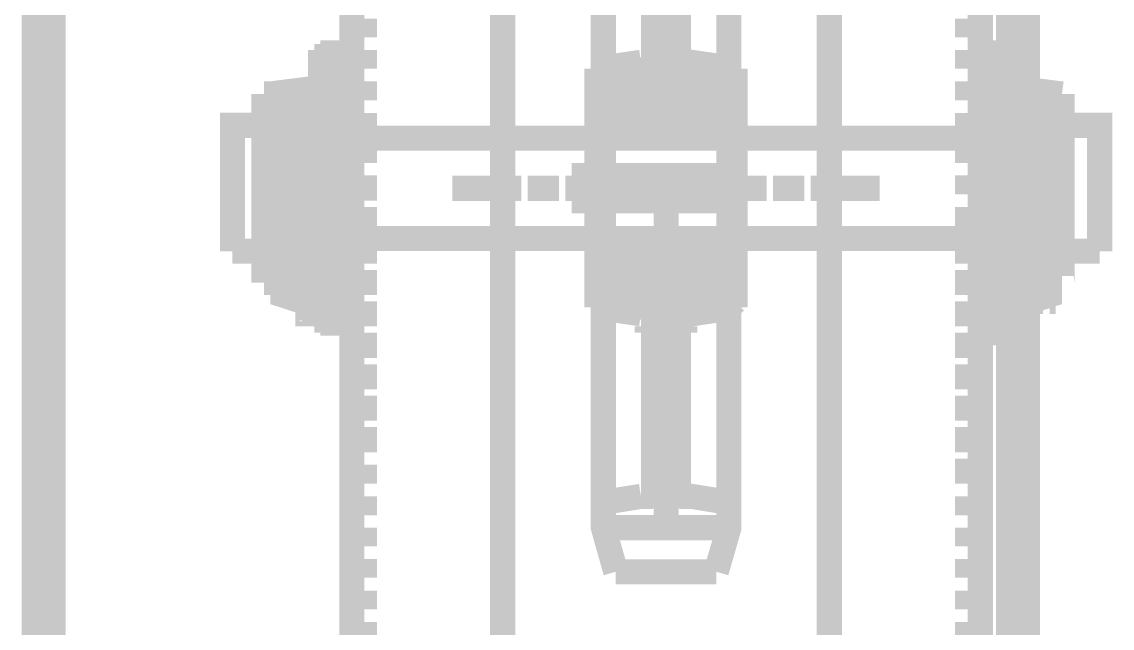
# Model space of a CAD drawing. Extents: x 0.4 to 11.4, y 0.4 to 16.2.
# Drawn here: x 3.4836 to 3.7728, y 10.0694 to 10.2303 of the extents above; entities that cross this region are included whole.
import ezdxf

# ---------------------------------------------------------------- set-up
doc = ezdxf.new("R2010")
doc.units = 0
doc.header["$MEASUREMENT"] = 0

msp = doc.modelspace()

# ---------------------------------------------------------------- linework, layer by layer
at = {"color": 0}
for points, const_width in [([(3.48942, 12.6895), (3.48942, 4.64947)], 0.01167), ([(3.74778, 12.6895), (3.74778, 5.34446)], 0.01167), ([(3.57113, 8.70443), (3.57113, 10.3578)], 0.00667), ([(3.61111, 8.70942), (3.61111, 10.3578)], 0.00667), ([(3.73779, 8.70443), (3.73779, 10.3578)], 0.00667), ([(3.69775, 8.70942), (3.69775, 10.3544)], 0.00667), ([(3.63781, 10.2761), (3.64111, 10.2878), (3.63781, 10.2761), (3.63781, 10.2178)], 0.00667), ([(3.66775, 10.2878), (3.67111, 10.2761), (3.67111, 10.2178)], 0.00667), ([(3.67111, 10.2761), (3.67111, 10.2178)], 0.00667), ([(3.64779, 10.2678), (3.64947, 10.2678), (3.6511, 10.2661), (3.6511, 10.2211), (3.64947, 10.2195), (3.64779, 10.2195)], 0.00667), ([(3.65776, 10.2211), (3.65776, 10.2661)], 0.00667), ([(3.65776, 10.2661), (3.65776, 10.2211), (3.65944, 10.2195), (3.66114, 10.2195), (3.67279, 10.2178)], 0.00667), ([(3.57443, 10.2261), (3.57443, 10.2311)], 0.00667), ([(3.73443, 10.2261), (3.73443, 10.2311)], 0.00667), ([(3.65776, 10.2261), (3.63612, 10.2044)], 0.00667), ([(3.56278, 10.1495), (3.56278, 10.2228)], 0.00667), ([(3.56278, 10.2228), (3.57113, 10.2228)], 0.005), ([(3.56446, 10.2244), (3.56446, 10.1478)], 0.00667), ([(3.57113, 10.1478), (3.57113, 10.2244)], 0.00667), ([(3.57443, 10.2178), (3.57443, 10.2228)], 0.00667), ([(3.65776, 10.2228), (3.63612, 10.2011)], 0.00667), ([(3.73443, 10.2178), (3.73443, 10.2228)], 0.00667), ([(3.74447, 10.1478), (3.73779, 10.1478), (3.73779, 10.2244)], 0.00667), ([(3.7461, 10.2228), (3.73779, 10.2228)], 0.005), ([(3.74447, 10.2244), (3.74447, 10.1478)], 0.00667), ([(3.7461, 10.1495), (3.7461, 10.2228)], 0.00667), ([(3.56944, 10.2128), (3.56944, 10.2195)], 0.00667), ([(3.64611, 10.2195), (3.63612, 10.2094)], 0.00667), ([(3.63612, 10.2178), (3.64779, 10.2195)], 0.00667), ([(3.65944, 10.2195), (3.64111, 10.2011)], 0.00667), ([(3.66444, 10.2195), (3.64611, 10.2011)], 0.00667), ([(3.66114, 10.2195), (3.67279, 10.2178)], 0.00667), ([(3.73942, 10.2128), (3.73942, 10.2195)], 0.00667), ([(3.56614, 10.2178), (3.56614, 10.1545), (3.57113, 10.1545)], 0.00667), ([(3.57113, 10.2178), (3.57113, 10.1545)], 0.00667), ([(3.63612, 10.2078), (3.63612, 10.2178)], 0.00667), ([(3.63943, 10.2178), (3.63612, 10.2145)], 0.00667), ([(3.66943, 10.2178), (3.6511, 10.2011)], 0.00667), ([(3.67279, 10.2178), (3.65608, 10.2011)], 0.00667), ([(3.67279, 10.2078), (3.67279, 10.2178)], 0.00667), ([(3.67279, 10.2078), (3.67279, 10.2178)], 0.00667), ([(3.73779, 10.2178), (3.73779, 10.1545), (3.74278, 10.1545), (3.74278, 10.2178)], 0.00667), ([(3.56776, 10.2145), (3.56776, 10.2078)], 0.00667), ([(3.57443, 10.2094), (3.57443, 10.2145)], 0.00667), ([(3.73443, 10.2094), (3.73443, 10.2145)], 0.00667), ([(3.7411, 10.2145), (3.7411, 10.2078)], 0.00667), ([(3.54943, 10.2111), (3.54779, 10.2111)], 0.00667), ([(3.54779, 10.2111), (3.54779, 10.1611)], 0.00667), ([(3.56278, 10.2128), (3.54943, 10.2111)], 0.00667), ([(3.54943, 10.2111), (3.54943, 10.1611)], 0.00667), ([(3.56278, 10.2111), (3.57113, 10.2111)], 0.00667), ([(3.56278, 10.2111), (3.56446, 10.2111)], 0.00667), ([(3.67279, 10.2128), (3.66114, 10.2011)], 0.00667), ([(3.7461, 10.2111), (3.73779, 10.2111)], 0.00667), ([(3.7411, 10.2111), (3.7461, 10.2094), (3.74946, 10.2094), (3.75108, 10.2094)], 0.00667), ([(3.7461, 10.2111), (3.74447, 10.2111)], 0.00667), ([(3.7461, 10.2128), (3.75944, 10.2111)], 0.00667), ([(3.54943, 10.2094), (3.54779, 10.2094)], 0.00667), ([(3.55111, 10.2094), (3.54943, 10.2094), (3.54943, 10.2094)], 0.00667), ([(3.54943, 10.2094), (3.54943, 10.2028)], 0.00667), ([(3.54943, 10.2094), (3.54943, 10.2061)], 0.00667), ([(3.55447, 10.2094), (3.55111, 10.2094)], 0.00667), ([(3.55111, 10.2028), (3.55111, 10.2094)], 0.00667), ([(3.55447, 10.2094), (3.55111, 10.2094)], 0.00667), ([(3.55111, 10.2094), (3.55111, 10.2044)], 0.00667), ([(3.55111, 10.2094), (3.55111, 10.2044)], 0.00667), ([(3.55946, 10.2061), (3.55778, 10.2061), (3.55778, 10.2078), (3.5561, 10.2078), (3.55447, 10.2078), (3.55447, 10.2061), (3.55279, 10.2061), (3.55111, 10.2061)], 0.00667), ([(3.5561, 10.2078), (3.55447, 10.2078), (3.55447, 10.2061), (3.55279, 10.2061), (3.55279, 10.2044)], 0.00667), ([(3.5561, 10.2078), (3.5561, 10.2061), (3.5561, 10.2044), (3.5561, 10.2028), (3.5561, 10.2011)], 0.00667), ([(3.56776, 10.2094), (3.56278, 10.2094), (3.55778, 10.2094)], 0.00667), ([(3.56108, 10.2094), (3.55778, 10.2094)], 0.00667), ([(3.55778, 10.2028), (3.55946, 10.2028), (3.55946, 10.2044), (3.55946, 10.2061), (3.55778, 10.2078)], 0.00667), ([(3.56278, 10.2094), (3.56108, 10.2094)], 0.00667), ([(3.56108, 10.2094), (3.56108, 10.2044)], 0.00667), ([(3.56278, 10.2094), (3.56446, 10.2094)], 0.00667), ([(3.56278, 10.2094), (3.56278, 10.2044)], 0.00667), ([(3.56944, 10.2044), (3.56944, 10.2094)], 0.00667), ([(3.63612, 10.1545), (3.63612, 10.1644), (3.63612, 10.2078)], 0.00667), ([(3.67279, 10.2078), (3.66613, 10.2011)], 0.00667), ([(3.67279, 10.1545), (3.67279, 10.1644), (3.67279, 10.2078)], 0.00667), ([(3.73942, 10.2044), (3.73942, 10.2094)], 0.00667), ([(3.7461, 10.2094), (3.74447, 10.2094)], 0.00667), ([(3.7461, 10.2094), (3.75108, 10.2094)], 0.00667), ([(3.7461, 10.2094), (3.7461, 10.2044)], 0.00667), ([(3.7461, 10.2094), (3.7461, 10.2044)], 0.00667), ([(3.74946, 10.2028), (3.74946, 10.2044), (3.74946, 10.2061), (3.74946, 10.2078)], 0.00667), ([(3.74946, 10.2061), (3.74946, 10.2078), (3.75108, 10.2078), (3.75276, 10.2078), (3.75444, 10.2078), (3.75444, 10.2061), (3.75613, 10.2061), (3.75776, 10.2061)], 0.00667), ([(3.75276, 10.2094), (3.75444, 10.2094), (3.75776, 10.2094)], 0.00667), ([(3.75276, 10.2094), (3.75444, 10.2094), (3.75776, 10.2094)], 0.00667), ([(3.75276, 10.2078), (3.75444, 10.2078), (3.75444, 10.2061), (3.75613, 10.2061), (3.75613, 10.2044)], 0.00667), ([(3.75276, 10.2078), (3.75276, 10.2061), (3.75276, 10.2044), (3.75276, 10.2028), (3.75276, 10.2011)], 0.00667), ([(3.75776, 10.2094), (3.75944, 10.2094), (3.75944, 10.2094)], 0.00667), ([(3.75776, 10.2028), (3.75776, 10.2094)], 0.00667), ([(3.75776, 10.2094), (3.75776, 10.2044)], 0.00667), ([(3.75776, 10.2094), (3.75776, 10.2044)], 0.00667), ([(3.75944, 10.2094), (3.75944, 10.2028)], 0.00667), ([(3.75944, 10.2094), (3.75944, 10.2061)], 0.00667), ([(3.54943, 10.2044), (3.54943, 10.1977)], 0.00667), ([(3.55111, 10.2061), (3.55111, 10.1994)], 0.00667), ([(3.55111, 10.2061), (3.55111, 10.1994)], 0.00667), ([(3.55111, 10.2044), (3.55111, 10.2028)], 0.00667), ([(3.55279, 10.2061), (3.55279, 10.1994)], 0.00667), ([(3.5561, 10.2044), (3.55447, 10.2044), (3.55447, 10.2028), (3.55279, 10.2028), (3.55279, 10.2011)], 0.00667), ([(3.55279, 10.2044), (3.55279, 10.2028), (3.55447, 10.2028), (3.55447, 10.2011), (3.5561, 10.2011)], 0.00667), ([(3.55946, 10.2044), (3.55778, 10.2044), (3.5561, 10.2044), (3.55447, 10.2044), (3.55279, 10.2044)], 0.00667), ([(3.5561, 10.2044), (3.5561, 10.2028), (3.5561, 10.2011), (3.5561, 10.1994)], 0.00667), ([(3.56108, 10.2061), (3.55946, 10.2061)], 0.00667), ([(3.55946, 10.2061), (3.55946, 10.1994)], 0.00667), ([(3.56278, 10.2061), (3.56108, 10.2061)], 0.00667), ([(3.56108, 10.2061), (3.56108, 10.1994)], 0.00667), ([(3.56108, 10.2061), (3.56108, 10.1994)], 0.00667), ([(3.56278, 10.2028), (3.56108, 10.2044)], 0.00667), ([(3.56776, 10.2061), (3.56776, 10.1994)], 0.00667), ([(3.57443, 10.2011), (3.57443, 10.2061)], 0.00667), ([(3.73443, 10.2011), (3.73443, 10.2061)], 0.00667), ([(3.7411, 10.2061), (3.7411, 10.1994)], 0.00667), ([(3.7461, 10.2061), (3.74778, 10.2061)], 0.00667), ([(3.7461, 10.2028), (3.74778, 10.2044)], 0.00667), ([(3.74778, 10.2061), (3.74946, 10.2061)], 0.00667), ([(3.74778, 10.2061), (3.74778, 10.1994)], 0.00667), ([(3.74778, 10.2061), (3.74778, 10.1994)], 0.00667), ([(3.74946, 10.2061), (3.74946, 10.1994)], 0.00667), ([(3.74946, 10.2044), (3.75108, 10.2044), (3.75276, 10.2044)], 0.00667), ([(3.75276, 10.2044), (3.75444, 10.2044), (3.75444, 10.2028), (3.75613, 10.2028), (3.75613, 10.2011)], 0.00667), ([(3.75276, 10.2044), (3.75276, 10.2028), (3.75276, 10.2011), (3.75276, 10.1994), (3.75276, 10.1977)], 0.00667), ([(3.75613, 10.2044), (3.75613, 10.2028), (3.75444, 10.2028), (3.75444, 10.2011), (3.75276, 10.2011)], 0.00667), ([(3.75444, 10.2044), (3.75613, 10.2044)], 0.00667), ([(3.75613, 10.2061), (3.75613, 10.1994)], 0.00667), ([(3.75776, 10.2061), (3.75776, 10.1994)], 0.00667), ([(3.75776, 10.2061), (3.75776, 10.1994)], 0.00667), ([(3.75776, 10.2044), (3.75776, 10.2028)], 0.00667), ([(3.75944, 10.2044), (3.75944, 10.1977)], 0.00667), ([(3.54779, 10.2028), (3.53944, 10.2028), (3.53944, 10.1694), (3.53944, 10.2028)], 0.00667), ([(3.55111, 10.2028), (3.54779, 10.2028)], 0.00667), ([(3.55279, 10.2028), (3.55111, 10.2028)], 0.00667), ([(3.56108, 10.2028), (3.55946, 10.2028), (3.55778, 10.2028), (3.55778, 10.2011), (3.5561, 10.2011), (3.55447, 10.2011), (3.55447, 10.2028), (3.55279, 10.2028)], 0.00667), ([(3.55279, 10.2028), (3.55279, 10.1961)], 0.00667), ([(3.55778, 10.1977), (3.55946, 10.1994), (3.55946, 10.2011), (3.55946, 10.2028), (3.55778, 10.2028)], 0.00667), ([(3.55946, 10.2028), (3.55946, 10.1961)], 0.00667), ([(3.56614, 10.2028), (3.56614, 10.2028), (3.56278, 10.2028)], 0.00667), ([(3.56614, 10.2028), (3.56614, 10.1961)], 0.00667), ([(3.56614, 10.2028), (3.56614, 10.1961)], 0.00667), ([(3.67279, 10.2028), (3.66943, 10.2011)], 0.00667), ([(3.74278, 10.2028), (3.74278, 10.2028), (3.7461, 10.2028)], 0.00667), ([(3.74278, 10.2028), (3.74278, 10.1961)], 0.00667), ([(3.74278, 10.2028), (3.74278, 10.1961)], 0.00667), ([(3.74778, 10.2028), (3.74946, 10.2028), (3.75108, 10.2011), (3.75276, 10.2011), (3.75444, 10.2011), (3.75444, 10.2028)], 0.00667), ([(3.74946, 10.1977), (3.74946, 10.1994), (3.74946, 10.2011), (3.74946, 10.2028)], 0.00667), ([(3.74946, 10.2028), (3.74946, 10.1961)], 0.00667), ([(3.75444, 10.2028), (3.75776, 10.2028)], 0.00667), ([(3.75444, 10.2028), (3.75444, 10.1961)], 0.00667), ([(3.75776, 10.2028), (3.75944, 10.2028)], 0.00667), ([(3.75944, 10.2028), (3.76942, 10.2028), (3.76942, 10.1694), (3.76942, 10.2028)], 0.00667), ([(3.53944, 10.1994), (3.53944, 10.1961)], 0.00667), ([(3.55111, 10.1994), (3.54779, 10.1994)], 0.00667), ([(3.54943, 10.1994), (3.54943, 10.1928)], 0.00667), ([(3.55111, 10.2011), (3.55111, 10.1961)], 0.00667), ([(3.55111, 10.2011), (3.55111, 10.1961)], 0.00667), ([(3.55111, 10.1928), (3.55111, 10.1994)], 0.00667), ([(3.55279, 10.2011), (3.55279, 10.1994), (3.55447, 10.1994), (3.55447, 10.1977), (3.5561, 10.1977)], 0.00667), ([(3.55946, 10.2011), (3.55778, 10.2011), (3.5561, 10.2011), (3.55447, 10.2011), (3.55279, 10.2011)], 0.00667), ([(3.55946, 10.1994), (3.55447, 10.1994)], 0.00667), ([(3.56108, 10.2011), (3.56108, 10.1961)], 0.00667), ([(3.56108, 10.1994), (3.7461, 10.1994)], 0.00667), ([(3.56278, 10.1961), (3.56278, 10.2011)], 0.00667), ([(3.56278, 10.2011), (3.56278, 10.1961)], 0.00667), ([(3.56278, 10.2011), (3.56278, 10.1961)], 0.00667), ([(3.56278, 10.1994), (3.56446, 10.1994)], 0.00667), ([(3.56614, 10.1994), (3.56278, 10.1994)], 0.00667), ([(3.56614, 10.1994), (3.56614, 10.1961)], 0.00667), ([(3.56944, 10.1961), (3.56944, 10.2011)], 0.00667), ([(3.63276, 10.1994), (3.63276, 10.1961)], 0.00667), ([(3.63781, 10.1711), (3.63612, 10.1711), (3.63612, 10.1994), (3.63781, 10.2011)], 0.00667), ([(3.67279, 10.2011), (3.63612, 10.2011)], 0.00667), ([(3.67111, 10.2011), (3.63781, 10.2011)], 0.00667), ([(3.63781, 10.1711), (3.63781, 10.2011)], 0.00667), ([(3.67111, 10.1711), (3.67279, 10.1711), (3.67279, 10.1994), (3.67111, 10.2011)], 0.00667), ([(3.67111, 10.1711), (3.67111, 10.2011)], 0.00667), ([(3.73942, 10.1961), (3.73942, 10.2011)], 0.00667), ([(3.74278, 10.1994), (3.74278, 10.1961)], 0.00667), ([(3.7461, 10.2011), (3.74447, 10.2011)], 0.00667), ([(3.7461, 10.1961), (3.7461, 10.2011)], 0.00667), ([(3.7461, 10.2011), (3.7461, 10.1961)], 0.00667), ([(3.7461, 10.2011), (3.7461, 10.1961)], 0.00667), ([(3.7461, 10.2011), (3.7461, 10.1961)], 0.00667), ([(3.74946, 10.2011), (3.75108, 10.2011), (3.75276, 10.2011)], 0.00667), ([(3.75613, 10.2011), (3.75613, 10.1994), (3.75444, 10.1994), (3.75444, 10.1977), (3.75276, 10.1977)], 0.00667), ([(3.75444, 10.2011), (3.75613, 10.2011)], 0.00667), ([(3.75776, 10.2011), (3.75776, 10.1961)], 0.00667), ([(3.75776, 10.2011), (3.75776, 10.1961)], 0.00667), ([(3.75776, 10.1928), (3.75776, 10.1994)], 0.00667), ([(3.75944, 10.1994), (3.75944, 10.1928)], 0.00667), ([(3.54943, 10.1961), (3.54943, 10.1928)], 0.00667), ([(3.55111, 10.1977), (3.55111, 10.1911)], 0.00667), ([(3.55111, 10.1977), (3.55111, 10.1911)], 0.00667), ([(3.55279, 10.1977), (3.55279, 10.1911)], 0.00667), ([(3.55946, 10.1977), (3.55946, 10.1911)], 0.00667), ([(3.56108, 10.1977), (3.56108, 10.1911)], 0.00667), ([(3.56108, 10.1977), (3.56108, 10.1911)], 0.00667), ([(3.56776, 10.1977), (3.56776, 10.1911)], 0.00667), ([(3.57443, 10.1928), (3.57443, 10.1977)], 0.00667), ([(3.73443, 10.1928), (3.73443, 10.1977)], 0.00667), ([(3.7411, 10.1977), (3.7411, 10.1911)], 0.00667), ([(3.74778, 10.1977), (3.74778, 10.1911)], 0.00667), ([(3.74778, 10.1977), (3.74778, 10.1911)], 0.00667), ([(3.74946, 10.1977), (3.74946, 10.1911)], 0.00667), ([(3.75276, 10.1961), (3.75276, 10.1944), (3.75276, 10.1928), (3.75276, 10.1911)], 0.00667), ([(3.75613, 10.1977), (3.75613, 10.1911)], 0.00667), ([(3.75776, 10.1977), (3.75776, 10.1911)], 0.00667), ([(3.75776, 10.1977), (3.75776, 10.1911)], 0.00667), ([(3.75944, 10.1961), (3.75944, 10.1928)], 0.00667), ([(3.53944, 10.1928), (3.53944, 10.1878)], 0.00667), ([(3.5561, 10.1878), (3.5561, 10.1928), (3.54779, 10.1928)], 0.00667), ([(3.55111, 10.1928), (3.55111, 10.1878)], 0.00667), ([(3.55111, 10.1928), (3.55111, 10.1878)], 0.00667), ([(3.5561, 10.1944), (3.55447, 10.1944), (3.55279, 10.1928), (3.55279, 10.1911)], 0.00667), ([(3.55279, 10.1928), (3.55279, 10.1878)], 0.00667), ([(3.5561, 10.1944), (3.5561, 10.1928), (3.5561, 10.1911)], 0.00667), ([(3.55778, 10.1895), (3.55946, 10.1895), (3.55946, 10.1911), (3.55946, 10.1928), (3.55946, 10.1944), (3.55778, 10.1944)], 0.00667), ([(3.55946, 10.1928), (3.55946, 10.1878)], 0.00667), ([(3.56108, 10.1928), (3.56108, 10.1878)], 0.00667), ([(3.56278, 10.1878), (3.56278, 10.1928)], 0.00667), ([(3.56278, 10.1928), (3.56278, 10.1878)], 0.00667), ([(3.56278, 10.1928), (3.56278, 10.1878)], 0.00667), ([(3.56614, 10.1928), (3.56614, 10.1878)], 0.00667), ([(3.56614, 10.1928), (3.56614, 10.1878)], 0.00667), ([(3.56614, 10.1928), (3.56614, 10.1878)], 0.00667), ([(3.56944, 10.1878), (3.56944, 10.1928)], 0.00667), ([(3.63276, 10.1928), (3.63276, 10.1878)], 0.00667), ([(3.73942, 10.1878), (3.73942, 10.1928)], 0.00667), ([(3.74278, 10.1928), (3.74278, 10.1878)], 0.00667), ([(3.74278, 10.1928), (3.74278, 10.1878)], 0.00667), ([(3.74278, 10.1928), (3.74278, 10.1878)], 0.00667), ([(3.7461, 10.1878), (3.7461, 10.1928)], 0.00667), ([(3.7461, 10.1928), (3.7461, 10.1878)], 0.00667), ([(3.7461, 10.1928), (3.7461, 10.1878)], 0.00667), ([(3.7461, 10.1928), (3.7461, 10.1878)], 0.00667), ([(3.74946, 10.1895), (3.74946, 10.1911), (3.74946, 10.1928), (3.74946, 10.1944)], 0.00667), ([(3.74946, 10.1928), (3.74946, 10.1878)], 0.00667), ([(3.75276, 10.1944), (3.75444, 10.1944), (3.75444, 10.1928), (3.75613, 10.1928), (3.75613, 10.1911)], 0.00667), ([(3.75276, 10.1878), (3.75276, 10.1928), (3.75944, 10.1928)], 0.00667), ([(3.75444, 10.1928), (3.75444, 10.1878)], 0.00667), ([(3.75776, 10.1928), (3.75776, 10.1878)], 0.00667), ([(3.75776, 10.1928), (3.75776, 10.1878)], 0.00667), ([(3.55279, 10.1911), (3.55279, 10.1895), (3.55447, 10.1895), (3.5561, 10.1878)], 0.00667), ([(3.55946, 10.1911), (3.55778, 10.1911), (3.5561, 10.1911), (3.55447, 10.1911), (3.55279, 10.1911)], 0.00667), ([(3.74946, 10.1911), (3.75108, 10.1911), (3.75276, 10.1911)], 0.00667), ([(3.75613, 10.1911), (3.75444, 10.1895), (3.75276, 10.1895), (3.75276, 10.1878)], 0.00667), ([(3.75444, 10.1911), (3.75613, 10.1911)], 0.00667), ([(3.55111, 10.1895), (3.55111, 10.1828)], 0.00667), ([(3.55111, 10.1895), (3.55111, 10.1828)], 0.00667), ([(3.55279, 10.1895), (3.55279, 10.1828)], 0.00667), ([(3.55447, 10.1895), (3.55447, 10.1761)], 0.00667), ([(3.5561, 10.1895), (3.5561, 10.1878)], 0.00667), ([(3.55946, 10.1895), (3.55946, 10.1828)], 0.00667), ([(3.56108, 10.1895), (3.56108, 10.1828)], 0.00667), ([(3.56108, 10.1895), (3.56108, 10.1828)], 0.00667), ([(3.56776, 10.1895), (3.56776, 10.1828)], 0.00667), ([(3.57443, 10.1828), (3.57443, 10.1895)], 0.00667), ([(3.63612, 10.1895), (3.67279, 10.1895)], 0.00667), ([(3.73443, 10.1845), (3.73443, 10.1895)], 0.00667), ([(3.7411, 10.1895), (3.7411, 10.1828)], 0.00667), ([(3.74778, 10.1895), (3.74778, 10.1828)], 0.00667), ([(3.74778, 10.1895), (3.74778, 10.1828)], 0.00667), ([(3.74946, 10.1895), (3.74946, 10.1828)], 0.00667), ([(3.75613, 10.1895), (3.75613, 10.1828)], 0.00667), ([(3.75776, 10.1895), (3.75776, 10.1828)], 0.00667), ([(3.75776, 10.1895), (3.75776, 10.1828)], 0.00667), ([(3.53944, 10.1845), (3.53944, 10.1795)], 0.00667), ([(3.55111, 10.1845), (3.55111, 10.1795)], 0.00667), ([(3.55111, 10.1845), (3.55111, 10.1795)], 0.00667), ([(3.55279, 10.1845), (3.55279, 10.1795)], 0.00667), ([(3.5561, 10.1795), (3.5561, 10.1845)], 0.00667), ([(3.5561, 10.1845), (3.5561, 10.1828), (3.5561, 10.1811), (3.5561, 10.1795), (3.5561, 10.1778), (3.5561, 10.1761)], 0.00667), ([(3.55946, 10.1845), (3.55946, 10.1795)], 0.00667), ([(3.56108, 10.1845), (3.56108, 10.1795)], 0.00667), ([(3.56278, 10.1795), (3.56278, 10.1845)], 0.00667), ([(3.56278, 10.1845), (3.56278, 10.1795)], 0.00667), ([(3.56278, 10.1845), (3.56278, 10.1795)], 0.00667), ([(3.56614, 10.1845), (3.56614, 10.1795)], 0.00667), ([(3.56614, 10.1845), (3.56614, 10.1795)], 0.00667), ([(3.56614, 10.1845), (3.56614, 10.1795)], 0.00667), ([(3.56944, 10.1795), (3.56944, 10.1845)], 0.00667), ([(3.59776, 10.1861), (3.60113, 10.1861), (3.60275, 10.1861), (3.60444, 10.1861), (3.60612, 10.1861), (3.60781, 10.1861)], 0.00667), ([(3.60943, 10.1861), (3.61111, 10.1861), (3.61279, 10.1861)], 0.00667), ([(3.61442, 10.1861), (3.6161, 10.1861)], 0.00667), ([(3.61778, 10.1861), (3.61947, 10.1861), (3.6211, 10.1861), (3.62278, 10.1861), (3.62446, 10.1861), (3.62608, 10.1861)], 0.00667), ([(3.62776, 10.1861), (3.62944, 10.1861)], 0.00667), ([(3.63113, 10.1861), (3.62944, 10.1861)], 0.00667), ([(3.63113, 10.1861), (3.63276, 10.1861), (3.63444, 10.1861)], 0.00667), ([(3.64111, 10.1861), (3.63781, 10.1861), (3.63612, 10.1861), (3.63276, 10.1861)], 0.00667), ([(3.63276, 10.1845), (3.63276, 10.1795)], 0.00667), ([(3.64442, 10.1861), (3.64279, 10.1861)], 0.00667), ([(3.66276, 10.1861), (3.65944, 10.1861), (3.65776, 10.1861), (3.65446, 10.1861), (3.6511, 10.1861), (3.64947, 10.1861), (3.64611, 10.1861)], 0.00667), ([(3.65446, 10.1845), (3.65446, 10.1861)], 0.00667), ([(3.66613, 10.1861), (3.66444, 10.1861)], 0.00667), ([(3.67611, 10.1861), (3.67279, 10.1861), (3.67111, 10.1861), (3.66775, 10.1861)], 0.00667), ([(3.67779, 10.1861), (3.67611, 10.1861), (3.67443, 10.1861)], 0.00667), ([(3.67947, 10.1861), (3.67779, 10.1861)], 0.00667), ([(3.6811, 10.1861), (3.67947, 10.1861)], 0.00667), ([(3.69114, 10.1861), (3.68946, 10.1861), (3.68778, 10.1861), (3.68608, 10.1861), (3.68446, 10.1861), (3.68278, 10.1861)], 0.00667), ([(3.69444, 10.1861), (3.69276, 10.1861)], 0.00667), ([(3.69943, 10.1861), (3.69775, 10.1861), (3.69613, 10.1861)], 0.00667), ([(3.7111, 10.1861), (3.70779, 10.1861), (3.70611, 10.1861), (3.70443, 10.1861), (3.70281, 10.1861), (3.70111, 10.1861)], 0.00667), ([(3.73942, 10.1795), (3.73942, 10.1845)], 0.00667), ([(3.74278, 10.1845), (3.74278, 10.1795)], 0.00667), ([(3.74278, 10.1845), (3.74278, 10.1795)], 0.00667), ([(3.74278, 10.1845), (3.74278, 10.1795)], 0.00667), ([(3.7461, 10.1795), (3.7461, 10.1845)], 0.00667), ([(3.7461, 10.1845), (3.7461, 10.1795)], 0.00667), ([(3.7461, 10.1845), (3.7461, 10.1795)], 0.00667), ([(3.7461, 10.1845), (3.7461, 10.1795)], 0.00667), ([(3.74946, 10.1845), (3.74946, 10.1795)], 0.00667), ([(3.75276, 10.1795), (3.75276, 10.1845)], 0.00667), ([(3.75276, 10.1845), (3.75276, 10.1828), (3.75444, 10.1828), (3.75613, 10.1811)], 0.00667), ([(3.75276, 10.1845), (3.75276, 10.1828), (3.75276, 10.1811), (3.75276, 10.1795), (3.75276, 10.1778), (3.75276, 10.1761)], 0.00667), ([(3.75444, 10.1845), (3.75444, 10.1795)], 0.00667), ([(3.75776, 10.1845), (3.75776, 10.1795)], 0.00667), ([(3.75776, 10.1845), (3.75776, 10.1795)], 0.00667), ([(3.5561, 10.1828), (3.55447, 10.1828), (3.55279, 10.1828), (3.55279, 10.1811), (3.55279, 10.1795)], 0.00667), ([(3.55778, 10.1778), (3.55946, 10.1778), (3.55946, 10.1795), (3.55946, 10.1811), (3.55946, 10.1828), (3.55778, 10.1828)], 0.00667), ([(3.63612, 10.1828), (3.67279, 10.1828)], 0.00667), ([(3.65446, 10.1744), (3.65446, 10.1778), (3.65446, 10.1795), (3.65446, 10.1828)], 0.00667), ([(3.74946, 10.1778), (3.74946, 10.1795), (3.74946, 10.1811), (3.74946, 10.1828)], 0.00667), ([(3.5561, 10.1795), (3.54779, 10.1795)], 0.00667), ([(3.54943, 10.1795), (3.54943, 10.1728)], 0.00667), ([(3.54943, 10.1795), (3.54943, 10.1761)], 0.00667), ([(3.55111, 10.1811), (3.55111, 10.1744)], 0.00667), ([(3.55111, 10.1811), (3.55111, 10.1744)], 0.00667), ([(3.55111, 10.1728), (3.55111, 10.1795)], 0.00667), ([(3.55279, 10.1811), (3.55279, 10.1744)], 0.00667), ([(3.55279, 10.1795), (3.55279, 10.1778), (3.55447, 10.1778), (3.5561, 10.1778), (3.5561, 10.1761)], 0.00667), ([(3.55946, 10.1795), (3.55778, 10.1795), (3.5561, 10.1795), (3.55447, 10.1795), (3.55279, 10.1795)], 0.00667), ([(3.55946, 10.1811), (3.55946, 10.1744)], 0.00667), ([(3.56108, 10.1811), (3.56108, 10.1744)], 0.00667), ([(3.56108, 10.1811), (3.56108, 10.1744)], 0.00667), ([(3.56776, 10.1811), (3.56776, 10.1744)], 0.00667), ([(3.57443, 10.1744), (3.57443, 10.1811)], 0.00667), ([(3.73443, 10.1761), (3.73443, 10.1811)], 0.00667), ([(3.7411, 10.1811), (3.7411, 10.1744)], 0.00667), ([(3.74778, 10.1811), (3.74778, 10.1744)], 0.00667), ([(3.74778, 10.1811), (3.74778, 10.1744)], 0.00667), ([(3.74946, 10.1811), (3.75108, 10.1811), (3.75276, 10.1811)], 0.00667), ([(3.74946, 10.1811), (3.74946, 10.1744)], 0.00667), ([(3.75613, 10.1811), (3.75613, 10.1795), (3.75444, 10.1778), (3.75276, 10.1778)], 0.00667), ([(3.75276, 10.1795), (3.75944, 10.1795)], 0.00667), ([(3.75444, 10.1811), (3.75613, 10.1811)], 0.00667), ([(3.75613, 10.1811), (3.75613, 10.1744)], 0.00667), ([(3.75776, 10.1811), (3.75776, 10.1744)], 0.00667), ([(3.75776, 10.1811), (3.75776, 10.1744)], 0.00667), ([(3.75776, 10.1728), (3.75776, 10.1795)], 0.00667), ([(3.75944, 10.1795), (3.75944, 10.1728)], 0.00667), ([(3.75944, 10.1795), (3.75944, 10.1761)], 0.00667), ([(3.53944, 10.1761), (3.53944, 10.1728)], 0.00667), ([(3.55111, 10.1761), (3.55111, 10.1711)], 0.00667), ([(3.55111, 10.1761), (3.55111, 10.1711)], 0.00667), ([(3.55279, 10.1761), (3.55279, 10.1694)], 0.00667), ([(3.55946, 10.1761), (3.55946, 10.1694)], 0.00667), ([(3.56108, 10.1761), (3.56108, 10.1711)], 0.00667), ([(3.56278, 10.1711), (3.56278, 10.1761)], 0.00667), ([(3.56278, 10.1761), (3.56278, 10.1711)], 0.00667), ([(3.56278, 10.1761), (3.56278, 10.1711)], 0.00667), ([(3.56614, 10.1761), (3.56614, 10.1694)], 0.00667), ([(3.56614, 10.1761), (3.56614, 10.1694)], 0.00667), ([(3.56614, 10.1761), (3.56614, 10.1728)], 0.00667), ([(3.56944, 10.1711), (3.56944, 10.1761)], 0.00667), ([(3.63276, 10.1761), (3.63276, 10.1728)], 0.00667), ([(3.73942, 10.1711), (3.73942, 10.1761)], 0.00667), ([(3.74278, 10.1761), (3.74278, 10.1694)], 0.00667), ([(3.74278, 10.1761), (3.74278, 10.1694)], 0.00667), ([(3.74278, 10.1761), (3.74278, 10.1728)], 0.00667), ([(3.7461, 10.1711), (3.7461, 10.1761)], 0.00667), ([(3.7461, 10.1761), (3.7461, 10.1711)], 0.00667), ([(3.7461, 10.1761), (3.7461, 10.1711)], 0.00667), ([(3.7461, 10.1761), (3.7461, 10.1711)], 0.00667), ([(3.74946, 10.1761), (3.74946, 10.1694)], 0.00667), ([(3.75444, 10.1761), (3.75444, 10.1694)], 0.00667), ([(3.75776, 10.1761), (3.75776, 10.1711)], 0.00667), ([(3.75776, 10.1761), (3.75776, 10.1711)], 0.00667), ([(3.54779, 10.1728), (3.55111, 10.1728)], 0.00667), ([(3.54943, 10.1744), (3.54943, 10.1678)], 0.00667), ([(3.55111, 10.1728), (3.55111, 10.1661)], 0.00667), ([(3.55111, 10.1728), (3.55111, 10.1661)], 0.00667), ([(3.5561, 10.1744), (3.55447, 10.1744), (3.55447, 10.1728), (3.55279, 10.1728), (3.55279, 10.1711)], 0.00667), ([(3.55279, 10.1728), (3.55279, 10.1661)], 0.00667), ([(3.55447, 10.1728), (3.55946, 10.1728)], 0.00667), ([(3.5561, 10.1744), (3.5561, 10.1728), (3.5561, 10.1711), (3.5561, 10.1694)], 0.00667), ([(3.55778, 10.1678), (3.55946, 10.1694), (3.55946, 10.1711), (3.55946, 10.1728), (3.55778, 10.1728)], 0.00667), ([(3.55946, 10.1728), (3.55946, 10.1661)], 0.00667), ([(3.56108, 10.1728), (3.56108, 10.1661)], 0.00667), ([(3.56108, 10.1728), (3.56108, 10.1661)], 0.00667), ([(3.56278, 10.1728), (3.74778, 10.1728)], 0.00667), ([(3.56278, 10.1728), (3.56614, 10.1728)], 0.00667), ([(3.56776, 10.1728), (3.56776, 10.1661)], 0.00667), ([(3.57443, 10.1661), (3.57443, 10.1728)], 0.00667), ([(3.65446, 10.1711), (3.65446, 10.1728)], 0.00667), ([(3.73443, 10.1661), (3.73443, 10.1728)], 0.00667), ([(3.7411, 10.1728), (3.7411, 10.1661)], 0.00667), ([(3.74778, 10.1728), (3.74778, 10.1661)], 0.00667), ([(3.74778, 10.1728), (3.74778, 10.1661)], 0.00667), ([(3.74946, 10.1678), (3.74946, 10.1694), (3.74946, 10.1711), (3.74946, 10.1728)], 0.00667), ([(3.74946, 10.1728), (3.74946, 10.1661)], 0.00667), ([(3.75276, 10.1744), (3.75444, 10.1744), (3.75444, 10.1728), (3.75613, 10.1728), (3.75613, 10.1711)], 0.00667), ([(3.75276, 10.1744), (3.75276, 10.1728), (3.75276, 10.1711), (3.75276, 10.1694), (3.75276, 10.1678)], 0.00667), ([(3.75613, 10.1728), (3.75613, 10.1661)], 0.00667), ([(3.75776, 10.1728), (3.75776, 10.1661)], 0.00667), ([(3.75776, 10.1728), (3.75776, 10.1661)], 0.00667), ([(3.75944, 10.1744), (3.75944, 10.1678)], 0.00667), ([(3.55946, 10.1694), (3.55778, 10.1694), (3.55778, 10.1711), (3.5561, 10.1711), (3.55447, 10.1711), (3.55447, 10.1694), (3.55279, 10.1694), (3.55111, 10.1694)], 0.00667), ([(3.55279, 10.1711), (3.55279, 10.1694), (3.55447, 10.1694), (3.55447, 10.1678), (3.5561, 10.1678)], 0.00667), ([(3.55946, 10.1711), (3.55778, 10.1711), (3.5561, 10.1711), (3.55447, 10.1711), (3.55279, 10.1711)], 0.00667), ([(3.5561, 10.1711), (3.55447, 10.1711), (3.55447, 10.1694), (3.55279, 10.1694), (3.55279, 10.1678)], 0.00667), ([(3.5561, 10.1711), (3.5561, 10.1694)], 0.00667), ([(3.56278, 10.1711), (3.56446, 10.1711)], 0.00667), ([(3.63612, 10.1711), (3.67279, 10.1711)], 0.00667), ([(3.6511, 10.1711), (3.63612, 10.1561)], 0.00667), ([(3.64611, 10.1711), (3.63612, 10.1611)], 0.00667), ([(3.64111, 10.1711), (3.63612, 10.1661)], 0.00667), ([(3.67111, 10.1711), (3.63781, 10.1711)], 0.00667), ([(3.65608, 10.1711), (3.63781, 10.1545)], 0.00667), ([(3.65944, 10.1711), (3.64279, 10.1545)], 0.00667), ([(3.66444, 10.1711), (3.64611, 10.1528)], 0.00667), ([(3.66943, 10.1711), (3.64947, 10.1511)], 0.00667), ([(3.7461, 10.1711), (3.74447, 10.1711)], 0.00667), ([(3.74946, 10.1711), (3.75108, 10.1711), (3.75276, 10.1711)], 0.00667), ([(3.74946, 10.1694), (3.75108, 10.1711), (3.75276, 10.1711), (3.75444, 10.1711), (3.75444, 10.1694), (3.75776, 10.1694)], 0.00667), ([(3.75613, 10.1711), (3.75613, 10.1694), (3.75444, 10.1694), (3.75444, 10.1678), (3.75276, 10.1678)], 0.00667), ([(3.75276, 10.1711), (3.75444, 10.1694), (3.75613, 10.1694), (3.75613, 10.1678)], 0.00667), ([(3.75276, 10.1711), (3.75276, 10.1694), (3.75276, 10.1678)], 0.00667), ([(3.75444, 10.1711), (3.75613, 10.1711)], 0.00667), ([(3.53944, 10.1694), (3.54113, 10.1694), (3.54779, 10.1694)], 0.00667), ([(3.54779, 10.1694), (3.55111, 10.1694)], 0.00667), ([(3.54943, 10.1694), (3.54943, 10.1628)], 0.00667), ([(3.55111, 10.1628), (3.55111, 10.1694)], 0.00667), ([(3.55111, 10.1678), (3.55111, 10.1628)], 0.00667), ([(3.55111, 10.1678), (3.55111, 10.1628)], 0.00667), ([(3.55279, 10.1678), (3.55279, 10.1661), (3.55447, 10.1644), (3.5561, 10.1644)], 0.00667), ([(3.55946, 10.1678), (3.55778, 10.1678), (3.5561, 10.1678), (3.55447, 10.1678), (3.55279, 10.1678)], 0.00667), ([(3.55778, 10.1644), (3.55946, 10.1661), (3.55946, 10.1678), (3.55946, 10.1694), (3.55778, 10.1694)], 0.00667), ([(3.55946, 10.1694), (3.56108, 10.1694)], 0.00667), ([(3.56108, 10.1678), (3.56278, 10.1678)], 0.00667), ([(3.56108, 10.1678), (3.56108, 10.1628)], 0.00667), ([(3.56278, 10.1694), (3.56614, 10.1694)], 0.00667), ([(3.56278, 10.1628), (3.56278, 10.1678)], 0.00667), ([(3.56278, 10.1678), (3.56278, 10.1628)], 0.00667), ([(3.56278, 10.1678), (3.56278, 10.1628)], 0.00667), ([(3.56944, 10.1628), (3.56944, 10.1678)], 0.00667), ([(3.67279, 10.1694), (3.6511, 10.1478)], 0.00667), ([(3.65446, 10.1611), (3.65446, 10.1644), (3.65446, 10.1661), (3.65446, 10.1694)], 0.00667), ([(3.73942, 10.1628), (3.73942, 10.1678)], 0.00667), ([(3.7461, 10.1694), (3.74278, 10.1694)], 0.00667), ([(3.7461, 10.1628), (3.7461, 10.1678)], 0.00667), ([(3.7461, 10.1678), (3.7461, 10.1628)], 0.00667), ([(3.74778, 10.1678), (3.7461, 10.1678)], 0.00667), ([(3.7461, 10.1678), (3.7461, 10.1628)], 0.00667), ([(3.7461, 10.1678), (3.7461, 10.1628)], 0.00667), ([(3.74946, 10.1694), (3.74778, 10.1694)], 0.00667), ([(3.74946, 10.1644), (3.74946, 10.1661), (3.74946, 10.1678), (3.74946, 10.1694)], 0.00667), ([(3.74946, 10.1678), (3.75108, 10.1678), (3.75276, 10.1678)], 0.00667), ([(3.75613, 10.1678), (3.75613, 10.1661), (3.75444, 10.1661), (3.75444, 10.1644), (3.75276, 10.1644)], 0.00667), ([(3.75444, 10.1678), (3.75613, 10.1678)], 0.00667), ([(3.75776, 10.1628), (3.75776, 10.1694)], 0.00667), ([(3.75944, 10.1694), (3.75776, 10.1694)], 0.00667), ([(3.75776, 10.1678), (3.75776, 10.1628)], 0.00667), ([(3.75776, 10.1678), (3.75776, 10.1628)], 0.00667), ([(3.76281, 10.1694), (3.75944, 10.1694)], 0.00667), ([(3.75944, 10.1694), (3.75944, 10.1628)], 0.00667), ([(3.76942, 10.1694), (3.76112, 10.1694)], 0.00667), ([(3.54943, 10.1644), (3.54943, 10.1628)], 0.00667), ([(3.55111, 10.1661), (3.55279, 10.1661)], 0.00667), ([(3.55279, 10.1661), (3.55447, 10.1644), (3.5561, 10.1644), (3.55778, 10.1644), (3.55946, 10.1661), (3.56108, 10.1661)], 0.00667), ([(3.5561, 10.1661), (3.5561, 10.1644)], 0.00667), ([(3.56108, 10.1661), (3.56278, 10.1661)], 0.00667), ([(3.57443, 10.1578), (3.57443, 10.1644)], 0.00667), ([(3.67279, 10.1661), (3.66114, 10.1528)], 0.00667), ([(3.73443, 10.1578), (3.73443, 10.1644)], 0.00667), ([(3.7411, 10.1644), (3.7411, 10.1561)], 0.00667), ([(3.74778, 10.1661), (3.7461, 10.1661)], 0.00667), ([(3.75613, 10.1661), (3.75444, 10.1661), (3.75444, 10.1644), (3.75276, 10.1644), (3.75108, 10.1644), (3.74946, 10.1644), (3.74946, 10.1661), (3.74778, 10.1661)], 0.00667), ([(3.75276, 10.1661), (3.75276, 10.1644)], 0.00667), ([(3.75776, 10.1661), (3.75613, 10.1661)], 0.00667), ([(3.75944, 10.1661), (3.75944, 10.1628)], 0.00667), ([(3.54779, 10.1628), (3.54943, 10.1628)], 0.00667), ([(3.54779, 10.1611), (3.54943, 10.1611)], 0.00667), ([(3.54943, 10.1628), (3.55111, 10.1628)], 0.00667), ([(3.54943, 10.1611), (3.55279, 10.1611)], 0.00667), ([(3.55111, 10.1628), (3.55447, 10.1628)], 0.00667), ([(3.55111, 10.1628), (3.55447, 10.1628)], 0.00667), ([(3.56278, 10.1594), (3.55279, 10.1611), (3.55279, 10.1578), (3.56278, 10.1545)], 0.00667), ([(3.55778, 10.1628), (3.56278, 10.1628)], 0.00667), ([(3.55778, 10.1628), (3.56108, 10.1628)], 0.00667), ([(3.56108, 10.1628), (3.56278, 10.1628)], 0.00667), ([(3.56278, 10.1628), (3.56776, 10.1611)], 0.00667), ([(3.56278, 10.1628), (3.56446, 10.1628)], 0.00667), ([(3.57113, 10.1611), (3.56278, 10.1611)], 0.00667), ([(3.56278, 10.1611), (3.56446, 10.1611)], 0.00667), ([(3.56776, 10.1628), (3.56776, 10.1561)], 0.00667), ([(3.67279, 10.1611), (3.66613, 10.1528)], 0.00667), ([(3.73779, 10.1611), (3.7461, 10.1611)], 0.00667), ([(3.7461, 10.1628), (3.7411, 10.1611)], 0.00667), ([(3.7461, 10.1628), (3.74447, 10.1628)], 0.00667), ([(3.7461, 10.1611), (3.74447, 10.1611)], 0.00667), ([(3.75108, 10.1628), (3.74946, 10.1628), (3.7461, 10.1628)], 0.00667), ([(3.75108, 10.1628), (3.7461, 10.1628)], 0.00667), ([(3.7461, 10.1594), (3.75613, 10.1611), (3.75613, 10.1578), (3.7461, 10.1545)], 0.00667), ([(3.75776, 10.1628), (3.75444, 10.1628), (3.75276, 10.1628)], 0.00667), ([(3.75776, 10.1628), (3.75444, 10.1628), (3.75276, 10.1628)], 0.00667), ([(3.75944, 10.1611), (3.75613, 10.1611)], 0.00667), ([(3.75944, 10.1628), (3.75776, 10.1628)], 0.00667), ([(3.56944, 10.1528), (3.56944, 10.1594)], 0.00667), ([(3.65446, 10.1578), (3.65446, 10.1594)], 0.00667), ([(3.73942, 10.1528), (3.73942, 10.1594)], 0.00667), ([(3.55946, 10.1561), (3.55778, 10.1545)], 0.00667), ([(3.56108, 10.1561), (3.55946, 10.1545), (3.55946, 10.1528), (3.55946, 10.1511)], 0.00667), ([(3.56944, 10.1561), (3.56776, 10.1561), (3.56614, 10.1561), (3.56446, 10.1561), (3.56278, 10.1561), (3.55946, 10.1561)], 0.00667), ([(3.56278, 10.1578), (3.56446, 10.1578)], 0.00667), ([(3.56776, 10.1561), (3.56944, 10.1561)], 0.00667), ([(3.57275, 10.1561), (3.57113, 10.1561)], 0.00667), ([(3.57443, 10.1495), (3.57443, 10.1561)], 0.00667), ([(3.65446, 10.1478), (3.65446, 10.1511), (3.65446, 10.1528), (3.65446, 10.1561)], 0.00667), ([(3.67279, 10.1561), (3.67111, 10.1545)], 0.00667), ([(3.73443, 10.1495), (3.73443, 10.1561)], 0.00667), ([(3.7411, 10.1561), (3.73942, 10.1561)], 0.00667), ([(3.7461, 10.1578), (3.74447, 10.1578)], 0.00667), ([(3.74447, 10.1561), (3.74778, 10.1561), (3.74946, 10.1561), (3.75108, 10.1561), (3.75276, 10.1561), (3.75444, 10.1561)], 0.00667), ([(3.74946, 10.1561), (3.74946, 10.1545)], 0.00667), ([(3.75613, 10.1561), (3.75776, 10.1561)], 0.00667), ([(3.55778, 10.1545), (3.56108, 10.1528)], 0.00667), ([(3.56108, 10.1545), (3.56108, 10.1528), (3.55946, 10.1528), (3.55946, 10.1545)], 0.00667), ([(3.55946, 10.1545), (3.56108, 10.1528)], 0.00667), ([(3.56108, 10.1528), (3.56108, 10.1545)], 0.00667), ([(3.56278, 10.1545), (3.56446, 10.1528)], 0.00667), ([(3.56944, 10.1528), (3.57113, 10.1528)], 0.00667), ([(3.63612, 10.1545), (3.64779, 10.1528)], 0.00667), ([(3.63781, 10.0961), (3.64111, 10.0844), (3.63781, 10.0961), (3.63781, 10.1545)], 0.00667), ([(3.63781, 10.1545), (3.64779, 10.1528)], 0.00667), ([(3.64779, 10.1528), (3.64947, 10.1528), (3.64947, 10.1511), (3.6511, 10.1511)], 0.00667), ([(3.64779, 10.1528), (3.64947, 10.1528), (3.64947, 10.1511), (3.6511, 10.1511)], 0.00667), ([(3.65776, 10.1061), (3.65776, 10.1511), (3.65944, 10.1511), (3.65944, 10.1528), (3.66114, 10.1528), (3.67279, 10.1545)], 0.00667), ([(3.65776, 10.1061), (3.65776, 10.1511), (3.65944, 10.1511), (3.65944, 10.1528), (3.66114, 10.1528), (3.67279, 10.1545)], 0.00667), ([(3.66775, 10.0844), (3.67111, 10.0961), (3.67111, 10.1545)], 0.00667), ([(3.67111, 10.0961), (3.67111, 10.1545)], 0.00667), ([(3.73942, 10.1528), (3.73779, 10.1528)], 0.00667), ([(3.7461, 10.1545), (3.74447, 10.1528)], 0.00667), ([(3.74778, 10.1545), (3.7461, 10.1545)], 0.00667), ([(3.74778, 10.1545), (3.74946, 10.1545)], 0.00667), ([(3.74778, 10.1545), (3.74778, 10.1545), (3.74778, 10.1528)], 0.00667), ([(3.74946, 10.1545), (3.74778, 10.1545)], 0.00667), ([(3.74946, 10.1545), (3.74778, 10.1545)], 0.00667), ([(3.74778, 10.1528), (3.74778, 10.1528), (3.74946, 10.1528), (3.74946, 10.1528), (3.74946, 10.1528), (3.74946, 10.1528)], 0.00667), ([(3.74778, 10.1528), (3.74946, 10.1528), (3.74778, 10.1528), (3.74946, 10.1528), (3.74946, 10.1528), (3.74946, 10.1528)], 0.00667), ([(3.74946, 10.1545), (3.74946, 10.1528)], 0.00667), ([(3.74946, 10.1528), (3.74946, 10.1528), (3.74946, 10.1528), (3.74946, 10.1511)], 0.00667), ([(3.64779, 10.1044), (3.64947, 10.1044), (3.6511, 10.1061), (3.6511, 10.1511)], 0.00667), ([(3.64779, 10.1044), (3.64947, 10.1044), (3.6511, 10.1061), (3.6511, 10.1511)], 0.00667), ([(3.65776, 10.1511), (3.6511, 10.1428)], 0.00667), ([(3.7461, 10.1511), (3.73779, 10.1511)], 0.00667), ([(3.7461, 10.1511), (3.74447, 10.1511)], 0.00667), ([(3.7461, 10.1495), (3.74447, 10.1495)], 0.00667), ([(3.56278, 10.1495), (3.57113, 10.1495)], 0.005), ([(3.57443, 10.1411), (3.57443, 10.1478)], 0.00667), ([(3.73443, 10.1411), (3.73443, 10.1478)], 0.00667), ([(3.65776, 10.1461), (3.65278, 10.1411)], 0.00667), ([(3.65446, 10.1444), (3.65446, 10.1461)], 0.00667), ([(3.65776, 10.1428), (3.65608, 10.1411), (3.65446, 10.1411), (3.65278, 10.1411), (3.6511, 10.1428)], 0.00667), ([(3.65776, 10.1428), (3.65608, 10.1411), (3.65446, 10.1411), (3.65278, 10.1411), (3.6511, 10.1428)], 0.00667), ([(3.65446, 10.1344), (3.65446, 10.1378), (3.65446, 10.1394), (3.65446, 10.1428)], 0.00667), ([(3.57443, 10.1328), (3.57443, 10.1394)], 0.00667), ([(3.73443, 10.1328), (3.73443, 10.1394)], 0.00667), ([(3.65446, 10.1311), (3.65446, 10.1328)], 0.00667), ([(3.57443, 10.1245), (3.57443, 10.1311)], 0.00667), ([(3.65446, 10.1228), (3.65446, 10.1245), (3.65446, 10.1261), (3.65446, 10.1294)], 0.00667), ([(3.73443, 10.1245), (3.73443, 10.1311)], 0.00667), ([(3.57443, 10.1161), (3.57443, 10.1228)], 0.00667), ([(3.65446, 10.1128), (3.65446, 10.1161), (3.65446, 10.1178), (3.65446, 10.1211)], 0.00667), ([(3.73443, 10.1161), (3.73443, 10.1228)], 0.00667), ([(3.65776, 10.1144), (3.65608, 10.1144), (3.65608, 10.1161), (3.65446, 10.1161), (3.65278, 10.1161), (3.65278, 10.1144), (3.6511, 10.1144)], 0.00667), ([(3.65776, 10.1144), (3.65608, 10.1144), (3.65608, 10.1161), (3.65446, 10.1161), (3.65278, 10.1161), (3.65278, 10.1144), (3.6511, 10.1144)], 0.00667), ([(3.57443, 10.1078), (3.57443, 10.1128)], 0.00667), ([(3.73443, 10.1078), (3.73443, 10.1144)], 0.00667), ([(3.65446, 10.1094), (3.65446, 10.1111)], 0.00667), ([(3.65446, 10.0994), (3.65446, 10.1028), (3.65446, 10.1044), (3.65446, 10.1078)], 0.00667), ([(3.67111, 10.1028), (3.66114, 10.1044), (3.65944, 10.1044), (3.65776, 10.1061)], 0.00667), ([(3.67111, 10.1028), (3.66114, 10.1044), (3.65944, 10.1044), (3.65776, 10.1061)], 0.00667), ([(3.57443, 10.0994), (3.57443, 10.1044)], 0.00667), ([(3.63781, 10.1028), (3.64779, 10.1044)], 0.00667), ([(3.63781, 10.1028), (3.64779, 10.1044)], 0.00667), ([(3.73443, 10.0994), (3.73443, 10.1044)], 0.00667), ([(3.65446, 10.0961), (3.65446, 10.0978)], 0.00667), ([(3.57443, 10.0911), (3.57443, 10.0961)], 0.00667), ([(3.67111, 10.0961), (3.63781, 10.0961)], 0.00667), ([(3.67111, 10.0961), (3.63781, 10.0961)], 0.00667), ([(3.66775, 10.0844), (3.67111, 10.0961)], 0.00667), ([(3.73443, 10.0911), (3.73443, 10.0961)], 0.00667), ([(3.57443, 10.0828), (3.57443, 10.0878)], 0.00667), ([(3.73443, 10.0828), (3.73443, 10.0878)], 0.00667), ([(3.64111, 10.0844), (3.66775, 10.0844)], 0.00667), ([(3.57443, 10.0744), (3.57443, 10.0794)], 0.00667), ([(3.73443, 10.0744), (3.73443, 10.0794)], 0.00667), ([(3.57443, 10.0661), (3.57443, 10.0711)], 0.00667), ([(3.73443, 10.0661), (3.73443, 10.0711)], 0.00667)]:
    msp.add_lwpolyline(points, dxfattribs=dict(at, const_width=const_width))
for points, const_width in [([(3.75944, 10.2111), (3.75944, 10.2111)], 0.00667), ([(3.75944, 10.1611), (3.75944, 10.2111), (3.75944, 10.1611)], 0.00667), ([(3.55111, 10.2094), (3.55111, 10.2094)], 0.00667), ([(3.56278, 10.2094), (3.56278, 10.2094)], 0.00667), ([(3.56278, 10.2044), (3.56278, 10.2094), (3.56278, 10.2044)], 0.00667), ([(3.7461, 10.2094), (3.7461, 10.2094)], 0.00667), ([(3.7461, 10.2044), (3.7461, 10.2094), (3.7461, 10.2044)], 0.00667), ([(3.7461, 10.2094), (3.7461, 10.2094)], 0.00667), ([(3.75776, 10.2094), (3.75776, 10.2094)], 0.00667), ([(3.75944, 10.2094), (3.75944, 10.2094)], 0.00667), ([(3.55111, 10.2061), (3.55111, 10.2061)], 0.00667), ([(3.75776, 10.2061), (3.75776, 10.2061)], 0.00667), ([(3.53944, 10.2028), (3.53944, 10.2028)], 0.00667), ([(3.76942, 10.2028), (3.76942, 10.2028)], 0.00667), ([(3.53944, 10.1994), (3.53944, 10.1994)], 0.00667), ([(3.56614, 10.1994), (3.56614, 10.1994)], 0.00667), ([(3.63276, 10.1994), (3.63276, 10.1994)], 0.00667), ([(3.74278, 10.1994), (3.74278, 10.1994)], 0.00667), ([(3.5561, 10.1977), (3.5561, 10.1977)], 0.00667), ([(3.75276, 10.1895), (3.75276, 10.1895)], 0.00667), ([(3.75276, 10.1878), (3.75276, 10.1878)], 0.00667), ([(3.53944, 10.1728), (3.53944, 10.1728)], 0.00667), ([(3.56614, 10.1728), (3.56614, 10.1728)], 0.00667), ([(3.63276, 10.1728), (3.63276, 10.1728)], 0.00667), ([(3.74278, 10.1728), (3.74278, 10.1728)], 0.00667), ([(3.63612, 10.1711), (3.63612, 10.1711)], 0.00667), ([(3.53944, 10.1694), (3.53944, 10.1694)], 0.00667), ([(3.55111, 10.1678), (3.55111, 10.1678)], 0.00667), ([(3.5561, 10.1678), (3.5561, 10.1678)], 0.00667), ([(3.5561, 10.1678), (3.5561, 10.1678)], 0.00667), ([(3.56614, 10.1694), (3.56614, 10.1694)], 0.00667), ([(3.74278, 10.1694), (3.74278, 10.1694)], 0.00667), ([(3.75776, 10.1678), (3.75776, 10.1678)], 0.00667), ([(3.76942, 10.1694), (3.76942, 10.1694)], 0.00667), ([(3.55111, 10.1661), (3.55111, 10.1661)], 0.00667), ([(3.75776, 10.1661), (3.75776, 10.1661)], 0.00667), ([(3.54943, 10.1628), (3.54943, 10.1628)], 0.00667), ([(3.55111, 10.1628), (3.55111, 10.1628)], 0.00667), ([(3.56278, 10.1628), (3.56278, 10.1628)], 0.00667), ([(3.7461, 10.1628), (3.7461, 10.1628)], 0.00667), ([(3.7461, 10.1628), (3.7461, 10.1628)], 0.00667), ([(3.75776, 10.1628), (3.75776, 10.1628)], 0.00667), ([(3.75944, 10.1628), (3.75944, 10.1628)], 0.00667), ([(3.75944, 10.1628), (3.75944, 10.1628)], 0.00667), ([(3.75944, 10.1611), (3.75944, 10.1611)], 0.00667), ([(3.74778, 10.1561), (3.74778, 10.1561)], 0.00667), ([(3.55946, 10.1528), (3.55946, 10.1511), (3.55946, 10.1528), (3.55778, 10.1528), (3.55778, 10.1528), (3.55946, 10.1528), (3.55946, 10.1528), (3.55946, 10.1528), (3.55946, 10.1528), (3.55946, 10.1528)], 0.00667), ([(3.55946, 10.1528), (3.55946, 10.1528), (3.55946, 10.1528), (3.55946, 10.1528), (3.55778, 10.1528), (3.55946, 10.1528)], 0.00667), ([(3.55946, 10.1528), (3.55946, 10.1528)], 0.01), ([(3.55946, 10.1545), (3.55946, 10.1545)], 0.00667), ([(3.55946, 10.1528), (3.55946, 10.1528), (3.55946, 10.1528)], 0.00667), ([(3.55946, 10.1528), (3.55946, 10.1528)], 0.00667), ([(3.55946, 10.1528), (3.55946, 10.1528), (3.55946, 10.1528)], 0.00667), ([(3.74278, 10.1495), (3.74278, 10.1545), (3.73779, 10.1545), (3.73779, 10.1495), (3.74278, 10.1495)], 0.00667), ([(3.74778, 10.1528), (3.74778, 10.1528)], 0.00667), ([(3.74946, 10.1528), (3.74946, 10.1528)], 0.01), ([(3.74946, 10.1545), (3.74946, 10.1545)], 0.00667), ([(3.74946, 10.1528), (3.74946, 10.1528), (3.74946, 10.1528)], 0.00667), ([(3.74946, 10.1528), (3.74946, 10.1528)], 0.00667), ([(3.74946, 10.1528), (3.74946, 10.1528), (3.74946, 10.1528)], 0.00667)]:
    msp.add_lwpolyline(points, close=True, dxfattribs=dict(at, const_width=const_width))

doc.saveas('drawing.dxf')
